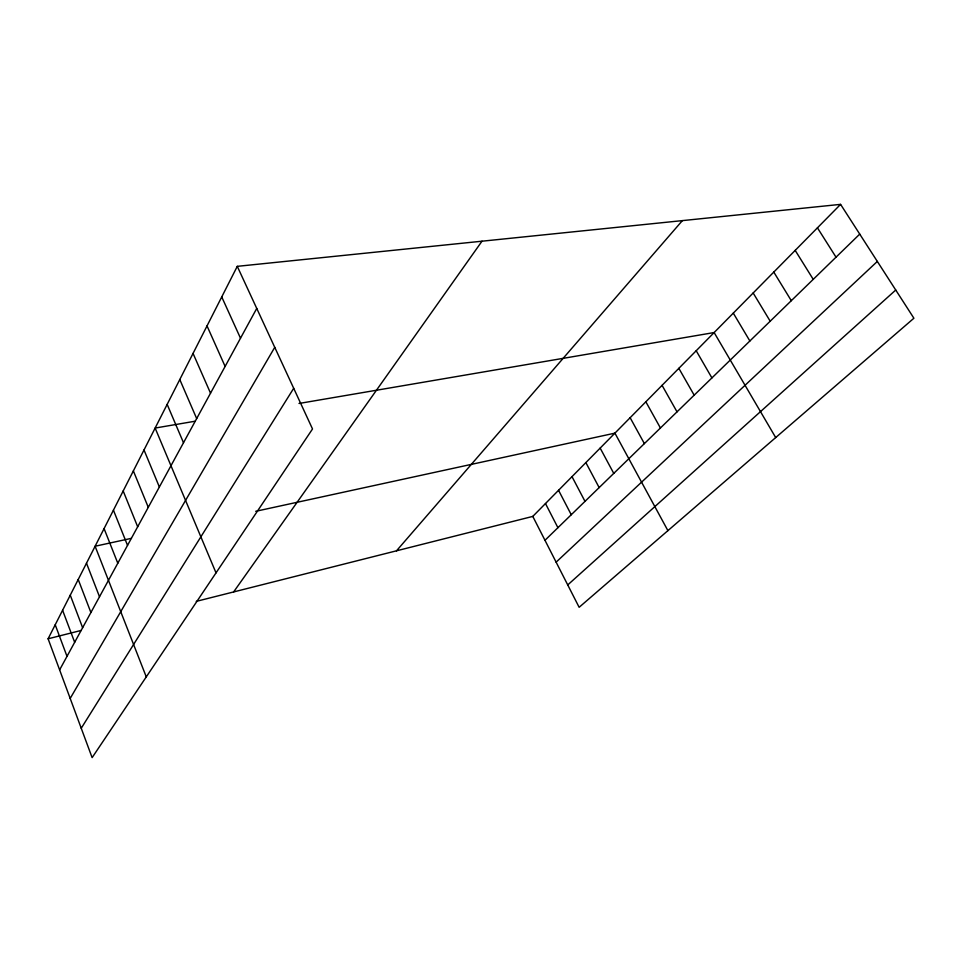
<?xml version="1.0" encoding="UTF-8"?>
<svg xmlns="http://www.w3.org/2000/svg" width="962" height="962" viewBox="0 0 962 962"><rect width="100%" height="100%" fill="white"/><g stroke="black" fill="none" stroke-linecap="round" stroke-linejoin="round"><path stroke-width="1.44" d="M237.277 266.342L312.518 428.968L92.124 757.635L48.1 638.792L237.277 266.342L840.584 204.365L913.9 318.23L579.136 607.299L532.792 516.402L840.584 204.365M59.62 669.889L256.746 308.429M70.19 698.424L274.747 347.33M81.241 728.246L293.699 388.299M233.61 591.955L481.998 241.197M396.488 550.829L682.371 220.623M544.973 540.295L859.739 234.115M556.12 562.157L877.332 261.436M567.736 584.932L895.742 290.031M48.1 638.792L81.193 630.435M196.272 601.37L532.792 516.402M131.421 538.335L95.106 546.236L146.272 676.875M255.712 511.303L614.922 433.14L667.905 530.639M195.322 421.188L155.135 428.054L216.017 572.871M299.002 403.475L714.141 332.551L775.697 437.566M817.435 227.826L836.026 257.179M795.189 250.385L813.227 279.353M773.785 272.09L791.305 300.685M753.162 292.989L770.201 321.212M733.297 313.131L749.867 340.993M696.199 350.745L711.904 377.91M678.847 368.326L694.167 395.166M662.072 385.341L677.02 411.856M645.851 401.791L660.425 427.994M630.134 417.712L644.372 443.614M600.168 448.1L613.756 473.388M585.87 462.59L599.158 487.59M572.005 476.647L585.004 501.37M558.549 490.295L571.26 514.73M545.478 503.535L557.924 527.705M221.741 296.933L240.5 338.215M207.022 325.914L225.12 366.426M193.049 353.403L210.534 393.181M179.786 379.533L196.681 418.578M167.16 404.389L183.501 442.724M144.011 449.975L159.367 486.988M133.369 470.923L148.28 507.323M123.184 490.969L137.674 526.767M113.432 510.173L127.525 545.382M104.076 528.583L117.797 563.227M86.496 563.203L99.507 596.753M78.223 579.497L90.897 612.529M70.262 595.165L82.624 627.705M62.59 610.257L74.663 642.291M55.219 624.783L67.003 656.349"/></g></svg>
